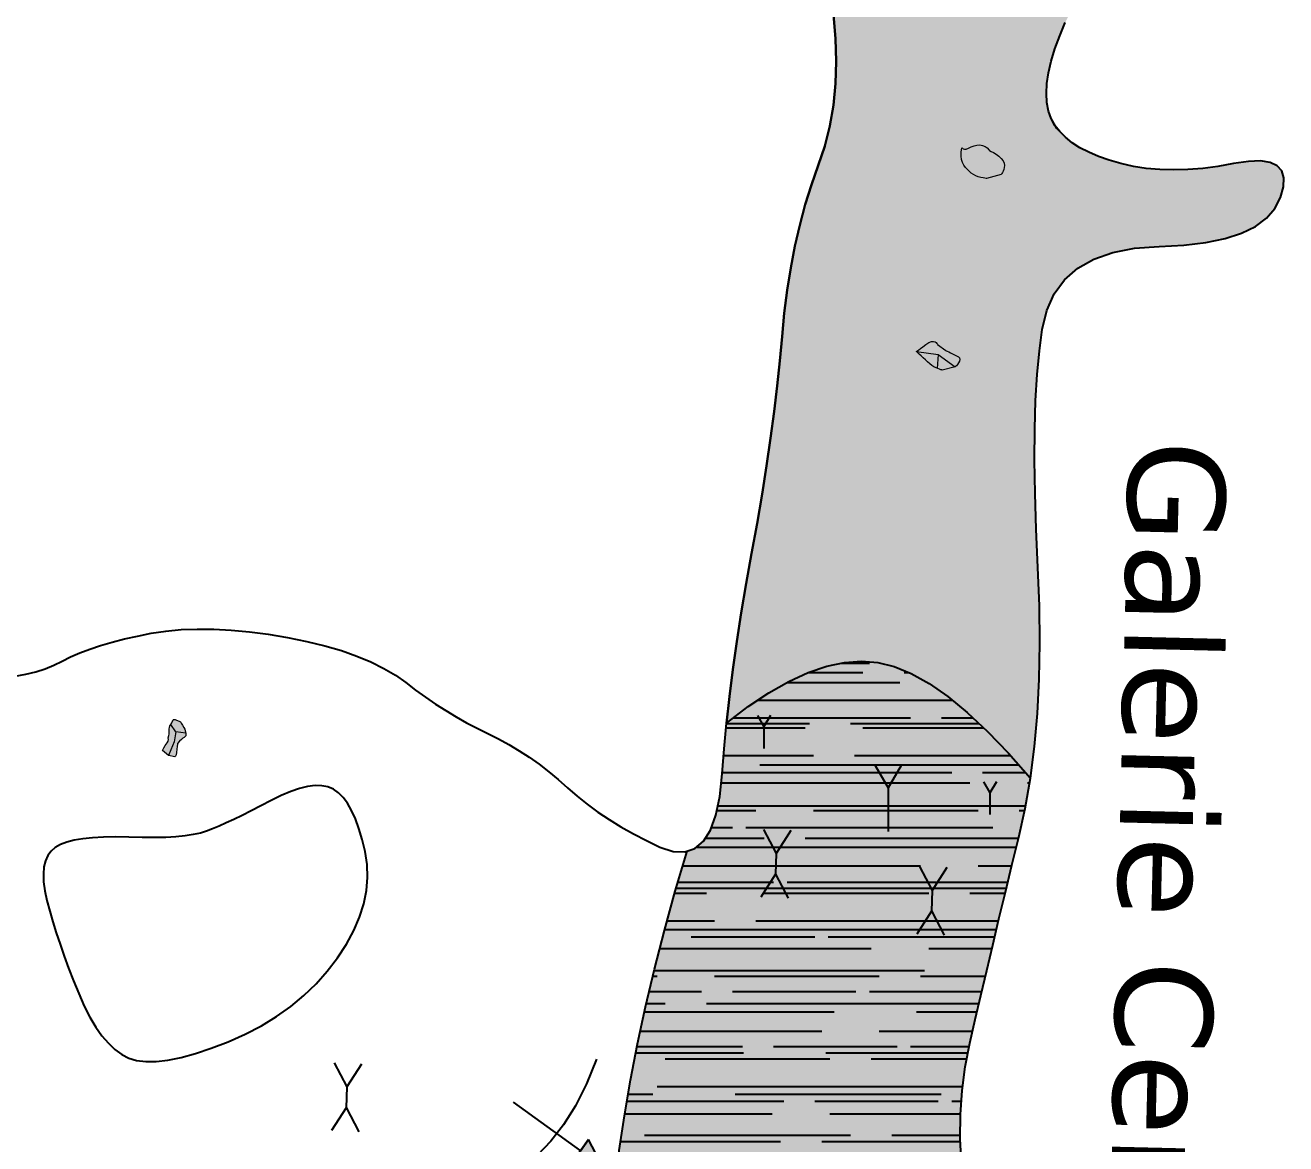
# Model space of a CAD drawing. Header units: metres. Extents: x -231 to 724, y -201 to 398.
# Drawn here: x -70.5 to 7.2, y 220.4 to 289.4 of the extents above; entities that cross this region are included whole.
import ezdxf

# ---------------------------------------------------------------- set-up
doc = ezdxf.new("R2010")
doc.units = ezdxf.units.M
doc.header["$MEASUREMENT"] = 0
for name, color, linetype in [('Blocs - Argiles', 32, 'Continuous'), ('Blocs - Pentes', 36, 'Continuous'), ('Topo Dessin - Fond', 254, 'Continuous'), ('Topo Dessin - Galeries', 10, 'Continuous'), ('Topo Dessin - Légendes Grosses', 176, 'Continuous'), ('Topo Dessin - Puits', 36, 'Continuous'), ('Topo Dessin - Sols', 32, 'Continuous'), ('Topo Dessin - Spéléothèmes', 26, 'Continuous')]:
    doc.layers.add(name, color=color, linetype=linetype)
doc.linetypes.add('RESSAUT_1-', pattern='A,0.5,[137,SpeleoPuits.shx,S=1,R=0,X=0,Y=0],0.5', length=1)
doc.linetypes.add('RESSAUT_2-', pattern='A,1,[137,SpeleoPuits.shx,S=1,R=0,X=0,Y=0],1', length=2)

# ---------------------------------------------------------------- blocks, each defined once
blk = doc.blocks.new('Colonne')
at = {"layer": 'Topo Dessin - Spéléothèmes'}
for p, q in [((-0.804, 1.976), (0.001, 0.605)), ((0.794, 1.976), (0.001, 0.605)), ((0.001, 0.605), (-0.001, -0.605)), ((-0.001, -0.605), (-0.794, -1.976)), ((-0.001, -0.596), (0.804, -1.976))]:
    blk.add_line(p, q, dxfattribs=at)
blk = doc.blocks.new('Pente 001')
at = {"layer": 'Blocs - Pentes'}
h = blk.add_hatch(color=256, dxfattribs=at)
h.dxf.hatch_style = 1
h.paths.add_polyline_path([(1.248, -0.605), (2.439, -0.009), (1.248, 0.586)])
for p, q in [((1.248, -0.009), (1.248, 0.586)), ((1.248, 0.586), (1.248, -0.605)), ((2.439, -0.009), (1.248, 0.586)), ((-2.28, -0.009), (1.248, -0.009)), ((1.248, -0.605), (2.439, -0.009))]:
    blk.add_line(p, q, dxfattribs=at)
blk.add_lwpolyline([(-0.491, 3.551), (-0.217, 2.45), (-0.05, 1.427), (0.015, 0.477), (-0.013, -0.406), (-0.128, -1.227), (-0.321, -1.99), (-0.587, -2.701), (-0.917, -3.366)], dxfattribs=at)
blk = doc.blocks.new('Stalagtite')
at = {"layer": 'Topo Dessin - Spéléothèmes'}
for p, q in [((-0.805, 1.381), (0, 0)), ((0.794, 1.381), (0, 0.01)), ((0, 0), (-0.001, -2.682))]:
    blk.add_line(p, q, dxfattribs=at)
blk = doc.blocks.new('*U139')
at = {"layer": 'Topo Dessin - Spéléothèmes'}
h = blk.add_hatch(color=255, dxfattribs=at)
h.dxf.hatch_style = 2
edge = h.paths.add_edge_path()
edge.add_spline(control_points=[(-0.321, 0.535), (-0.321, 0.535), (-0.641, 0.856), (-0.963, 0.214), (-1.284, -0.428), (-1.284, -0.428), (-1.284, -0.428), (-1.284, -0.428), (-0.641, -0.641), (-0.214, -0.748), (0.214, -0.855), (0.641, -0.748), (0.641, -0.748), (0.641, -0.748), (1.283, -0.214), (1.283, -0.214), (1.283, -0.214), (1.497, 0.428), (1.176, 0.428), (0.856, 0.428), (0.321, 0.428), (0.321, 0.428), (0.321, 0.428), (-0.321, 0.535), (-0.321, 0.535)], knot_values=[0, 0, 0, 0, 1, 1, 1, 2, 2, 2, 3, 3, 3, 4, 4, 4, 5, 5, 5, 6, 6, 6, 7, 7, 7, 8, 8, 8, 8], degree=3, periodic=0)
at = {"layer": 'Topo Dessin - Spéléothèmes', "lineweight": 5}
for points in [[(-1.284, -0.428), (0, 0), (1.283, -0.214)], [(0, 0), (0.323, -0.792)]]:
    blk.add_lwpolyline(points, dxfattribs=at)
at = {"layer": 'Topo Dessin - Spéléothèmes', "lineweight": 9}
blk.add_open_spline([(-0.321, 0.535), (-0.321, 0.535), (-0.641, 0.856), (-0.963, 0.214), (-1.284, -0.428), (-1.284, -0.428), (-1.284, -0.428), (-1.284, -0.428), (-0.641, -0.641), (-0.214, -0.748), (0.214, -0.855), (0.641, -0.748), (0.641, -0.748), (0.641, -0.748), (1.283, -0.214), (1.283, -0.214), (1.283, -0.214), (1.497, 0.428), (1.176, 0.428), (0.856, 0.428), (0.321, 0.428), (0.321, 0.428), (0.321, 0.428), (-0.321, 0.535), (-0.321, 0.535)], degree=3, knots=[0, 0, 0, 0, 1, 1, 1, 2, 2, 2, 3, 3, 3, 4, 4, 4, 5, 5, 5, 6, 6, 6, 7, 7, 7, 8, 8, 8, 8], dxfattribs=at)
blk = doc.blocks.new('Pierre 003')
at = {"layer": 'Topo Dessin - Spéléothèmes'}
h = blk.add_hatch(color=255, dxfattribs=at)
h.dxf.hatch_style = 2
edge = h.paths.add_edge_path()
edge.add_spline(control_points=[(-0.373, 0.545), (-0.801, 0.545), (-1.015, 0.117), (-1.015, -0.31), (-1.015, -0.738), (-1.443, -0.417), (-1.015, -0.738), (-0.587, -1.059), (-0.159, -0.953), (0.161, -0.845), (0.482, -0.738), (0.803, -0.31), (0.803, -0.31), (0.803, -0.31), (1.017, 0.438), (1.017, 0.438), (1.017, 0.438), (0.91, 0.759), (0.589, 0.866), (0.269, 0.973), (-0.373, 0.545), (-0.373, 0.545)], knot_values=[0, 0, 0, 0, 1, 1, 1, 2, 2, 2, 3, 3, 3, 4, 4, 4, 5, 5, 5, 6, 6, 6, 7, 7, 7, 7], degree=3, periodic=0)
at = {"layer": 'Topo Dessin - Spéléothèmes', "lineweight": 9}
blk.add_open_spline([(-0.373, 0.545), (-0.801, 0.545), (-1.015, 0.117), (-1.015, -0.31), (-1.015, -0.738), (-1.443, -0.417), (-1.015, -0.738), (-0.587, -1.059), (-0.159, -0.953), (0.161, -0.845), (0.482, -0.738), (0.803, -0.31), (0.803, -0.31), (0.803, -0.31), (1.017, 0.438), (1.017, 0.438), (1.017, 0.438), (0.91, 0.759), (0.589, 0.866), (0.269, 0.973), (-0.373, 0.545), (-0.373, 0.545)], degree=3, knots=[0, 0, 0, 0, 1, 1, 1, 2, 2, 2, 3, 3, 3, 4, 4, 4, 5, 5, 5, 6, 6, 6, 7, 7, 7, 7], dxfattribs=at)
blk = doc.blocks.new('block 521')
at = {"layer": 'Topo Dessin - Spéléothèmes'}
h = blk.add_hatch(color=255, dxfattribs=at)
h.dxf.hatch_style = 2
edge = h.paths.add_edge_path()
edge.add_spline(control_points=[(0, 0.32), (-0.75, 0.54), (-0.75, 0.86), (-1.07, 0.64), (-1.39, 0.43), (-1.39, 0.43), (-1.6, 0.11), (-1.82, -0.21), (-1.82, -0.11), (-1.82, -0.53), (-1.82, -0.96), (-1.71, -0.75), (-1.28, -0.86), (-0.86, -0.96), (-0.64, -0.64), (-0.32, -0.64), (0, -0.64), (0, -0.43), (0.32, -0.53), (0.64, -0.64), (1.07, -0.64), (1.07, -0.64), (1.07, -0.64), (1.28, 0), (1.28, 0), (1.28, 0), (1.18, 0.54), (1.18, 0.54), (1.18, 0.54), (1.07, 0.64), (0.75, 0.54), (0.43, 0.43), (0, 0.32), (0, 0.32)], knot_values=[0, 0, 0, 0, 1, 1, 1, 2, 2, 2, 3, 3, 3, 4, 4, 4, 5, 5, 5, 6, 6, 6, 7, 7, 7, 8, 8, 8, 9, 9, 9, 10, 10, 10, 11, 11, 11, 11], degree=3, periodic=0)
at = {"layer": 'Topo Dessin - Spéléothèmes', "lineweight": 5}
for points in [[(-1.07, 0.64), (-0.86, -0.21), (0, 0), (0.75, 0), (1.28, 0)], [(-0.86, -0.21), (-1.28, -0.86)]]:
    blk.add_lwpolyline(points, dxfattribs=at)
at = {"layer": 'Topo Dessin - Spéléothèmes', "lineweight": 9}
blk.add_open_spline([(0, 0.32), (-0.75, 0.54), (-0.75, 0.86), (-1.07, 0.64), (-1.39, 0.43), (-1.39, 0.43), (-1.6, 0.11), (-1.82, -0.21), (-1.82, -0.11), (-1.82, -0.53), (-1.82, -0.96), (-1.71, -0.75), (-1.28, -0.86), (-0.86, -0.96), (-0.64, -0.64), (-0.32, -0.64), (0, -0.64), (0, -0.43), (0.32, -0.53), (0.64, -0.64), (1.07, -0.64), (1.07, -0.64), (1.07, -0.64), (1.28, 0), (1.28, 0), (1.28, 0), (1.18, 0.54), (1.18, 0.54), (1.18, 0.54), (1.07, 0.64), (0.75, 0.54), (0.43, 0.43), (0, 0.32), (0, 0.32)], degree=3, knots=[0, 0, 0, 0, 1, 1, 1, 2, 2, 2, 3, 3, 3, 4, 4, 4, 5, 5, 5, 6, 6, 6, 7, 7, 7, 8, 8, 8, 9, 9, 9, 10, 10, 10, 11, 11, 11, 11], dxfattribs=at)

msp = doc.modelspace()

# ---------------------------------------------------------------- hatches: boundary and pattern name
at = {"layer": 'Blocs - Argiles'}
h = msp.add_hatch(dxfattribs=at)
h.set_pattern_fill('AR-RROOF', color=256, scale=0.1, style=0)
h.set_pattern_definition([(0, (-22.6774, 218.4), (5.588, 2.54), [38.1, -5.08, 12.7, -2.54]), (0, (-19.299, 219.67), (-2.54, 3.3782), [7.62, -0.8382, 15.24, -1.905]), (0, (-21.4074, 220.559), (13.208, 1.7018), [20.32, -3.556, 10.16, -2.54])])
h.paths.add_polyline_path([(-12.345, 216.126), (-12.603, 217.674), (-12.771, 219.206), (-12.849, 220.722), (-12.837, 222.222), (-12.735, 223.705), (-12.542, 225.172), (-12.259, 226.622), (-11.925, 228.082), (-11.578, 229.58), (-11.219, 231.114), (-10.848, 232.685), (-10.465, 234.293), (-10.069, 235.938), (-9.661, 237.62), (-9.24, 239.339), (-8.849, 241.119), (-8.527, 242.985), (-9.874, 244.518), (-11.173, 245.869), (-12.423, 247.035), (-13.624, 248.019), (-14.776, 248.819), (-15.879, 249.435), (-16.934, 249.869), (-17.939, 250.118), (-18.943, 250.198), (-19.994, 250.122), (-21.092, 249.889), (-22.236, 249.501), (-23.426, 248.955), (-24.663, 248.254), (-25.947, 247.396), (-27.277, 246.382), (-27.426, 244.795), (-27.542, 243.253), (-27.691, 241.853), (-27.934, 240.692), (-28.271, 239.769), (-28.703, 239.085), (-29.23, 238.639), (-29.704, 238.482), (-30.436, 236.006), (-31.108, 233.578), (-31.721, 231.198), (-32.274, 228.865), (-32.767, 226.58), (-33.201, 224.342), (-33.575, 222.152), (-33.89, 220.009), (-34.126, 217.817), (-34.266, 215.481), (-34.309, 213), (-34.256, 210.374), (-34.105, 207.603), (-33.858, 204.688), (-33.514, 201.628), (-33.074, 198.422), (-32.387, 197.854), (-31.774, 197.293), (-31.233, 196.738), (-30.765, 196.191), (-30.37, 195.65), (-30.048, 195.117), (-29.798, 194.591), (-29.548, 194.082), (-29.224, 193.603), (-28.825, 193.152), (-28.352, 192.73), (-27.805, 192.337), (-27.184, 191.972), (-26.488, 191.637), (-25.718, 191.33), (-24.926, 191.049), (-24.166, 190.792), (-23.436, 190.557), (-22.738, 190.346), (-22.07, 190.159), (-21.434, 189.994), (-20.828, 189.853), (-20.254, 189.735), (-19.715, 189.618), (-19.216, 189.481), (-18.757, 189.324), (-18.17, 189.201), (-17.609, 189.089), (-17.073, 188.988), (-16.564, 188.899), (-16.08, 188.82), (-15.622, 188.753), (-15.19, 188.696), (-14.783, 188.651), (-14.393, 188.618), (-14.009, 188.599), (-13.632, 188.594), (-13.261, 188.602), (-12.897, 188.624), (-12.539, 188.66), (-12.188, 188.71), (-11.843, 188.773), (-11.515, 188.847), (-11.215, 188.929), (-10.942, 189.019), (-10.696, 189.117), (-10.478, 189.223), (-10.288, 189.337), (-10.125, 189.46), (-9.989, 189.59), (-9.86, 189.741), (-9.717, 189.925), (-9.559, 190.144), (-9.388, 190.396), (-9.202, 190.683), (-9.002, 191.003), (-8.789, 191.357), (-8.561, 191.744), (-9.09, 193.295), (-9.502, 194.827), (-9.796, 196.339), (-9.972, 197.833), (-10.031, 199.307), (-10.032, 200.704), (-10.036, 201.963), (-10.043, 203.087), (-10.053, 204.073), (-10.065, 204.923), (-10.08, 205.636), (-10.098, 206.213), (-10.119, 206.653), (-10.141, 207.002), (-10.164, 207.307), (-10.187, 207.568), (-10.211, 207.784), (-10.236, 207.955), (-10.261, 208.083), (-10.263, 208.087), (-10.364, 208.317), (-10.459, 208.625), (-10.601, 209.128), (-10.788, 209.825), (-11.022, 210.717), (-11.301, 211.803), (-11.626, 213.085), (-11.996, 214.561)])
h.paths.add_polyline_path([(-13.147, 205.403), (-13.146, 205.406), (-13.146, 205.401)], flags=16)
h.paths.add_polyline_path([(-27.5, 217.46), (-27.503, 217.456), (-27.503, 217.464)], flags=16)
h.paths.add_polyline_path([(-14.637, 234.775), (-14.636, 234.785), (-14.634, 234.78)], flags=16)
h.paths.add_polyline_path([(-24.255, 237.057), (-24.258, 237.052), (-24.257, 237.063)], flags=16)
h.paths.add_polyline_path([(-17.298, 242.381), (-17.301, 242.386), (-17.298, 242.391)], flags=16)
at = {"layer": 'Topo Dessin - Fond'}
h = msp.add_hatch(color=256, dxfattribs=at)
h.dxf.hatch_style = 1
h.paths.add_polyline_path([(37.765, 319.368), (37.348, 320.436), (37.293, 321.259), (37.39, 321.836), (37.626, 322.381), (37.999, 322.895), (38.511, 323.378), (39.161, 323.83), (39.949, 324.251), (40.784, 324.661), (41.574, 325.08), (42.318, 325.506), (43.018, 325.942), (43.672, 326.385), (44.281, 326.837), (44.845, 327.298), (45.364, 327.767), (45.805, 328.333), (46.137, 329.086), (46.358, 330.024), (46.469, 331.148), (46.47, 331.658), (20.949, 345.362), (20.124, 344.803), (19.212, 344.438), (18.212, 344.267), (17.125, 344.291), (15.951, 344.51), (14.683, 344.844), (13.316, 345.218), (11.851, 345.63), (10.286, 346.081), (8.623, 346.57), (6.861, 347.098), (4.999, 347.665), (3.039, 348.27), (1.093, 348.905), (-0.726, 349.56), (-2.417, 350.236), (-15.635, 339.707), (-15.829, 339.4), (-16.425, 338.563), (-17.162, 337.616), (-18.038, 336.557), (-19.055, 335.387), (-20.212, 334.106), (-21.357, 332.788), (-22.339, 331.506), (-23.159, 330.261), (-23.815, 329.052), (-24.309, 327.88), (-24.64, 326.744), (-24.808, 325.645), (-24.814, 324.582), (-24.742, 323.484), (-24.679, 322.282), (-24.626, 320.974), (-24.581, 319.561), (-24.545, 318.042), (-24.518, 316.418), (-24.5, 314.689), (-24.491, 312.854), (-24.467, 311.025), (-24.404, 309.314), (-24.301, 307.719), (-24.16, 306.242), (-23.98, 304.881), (-23.76, 303.638), (-23.502, 302.512), (-23.204, 301.503), (-22.891, 300.517), (-22.584, 299.458), (-22.284, 298.327), (-21.992, 297.124), (-21.706, 295.849), (-21.427, 294.501), (-21.156, 293.081), (-20.891, 291.589), (-20.674, 290.084), (-20.544, 288.622), (-20.503, 287.205), (-20.549, 285.833), (-20.683, 284.505), (-20.905, 283.222), (-21.214, 281.983), (-21.612, 280.789), (-22.033, 279.598), (-22.414, 278.371), (-22.754, 277.106), (-23.053, 275.805), (-23.313, 274.466), (-23.531, 273.091), (-23.71, 271.679), (-23.847, 270.23), (-23.98, 268.737), (-24.141, 267.192), (-24.332, 265.596), (-24.552, 263.948), (-24.802, 262.25), (-25.081, 260.499), (-25.39, 258.698), (-25.728, 256.845), (-26.065, 254.989), (-26.37, 253.178), (-26.644, 251.411), (-26.887, 249.69), (-27.098, 248.013), (-27.277, 246.382), (-25.947, 247.396), (-24.663, 248.254), (-23.426, 248.955), (-22.236, 249.501), (-21.092, 249.889), (-19.994, 250.122), (-18.943, 250.198), (-17.939, 250.118), (-16.934, 249.869), (-15.879, 249.435), (-14.776, 248.819), (-13.624, 248.019), (-12.423, 247.035), (-11.173, 245.869), (-9.874, 244.518), (-8.527, 242.985), (-8.275, 244.937), (-8.092, 246.975), (-7.979, 249.099), (-7.936, 251.31), (-7.963, 253.606), (-8.059, 255.988), (-8.17, 258.34), (-8.24, 260.544), (-8.269, 262.601), (-8.256, 264.51), (-8.203, 266.272), (-8.109, 267.886), (-7.973, 269.352), (-7.797, 270.672), (-7.512, 271.841), (-7.05, 272.859), (-6.413, 273.726), (-5.599, 274.441), (-4.608, 275.004), (-3.442, 275.416), (-2.098, 275.676), (-0.579, 275.785), (0.944, 275.86), (2.3, 276.022), (3.487, 276.27), (4.506, 276.604), (5.357, 277.024), (6.04, 277.53), (6.555, 278.122), (6.901, 278.8), (7.086, 279.464), (7.114, 280.013), (6.987, 280.447), (6.704, 280.766), (6.266, 280.971), (5.671, 281.061), (4.92, 281.037), (4.014, 280.897), (3.044, 280.725), (2.103, 280.602), (1.191, 280.529), (0.307, 280.504), (-0.548, 280.529), (-1.375, 280.602), (-2.172, 280.725), (-2.941, 280.897), (-3.665, 281.106), (-4.327, 281.34), (-4.928, 281.598), (-5.467, 281.881), (-5.945, 282.188), (-6.362, 282.52), (-6.903, 283.064), (-7.239, 283.675), (-7.403, 284.142), (-7.502, 284.658), (-7.534, 285.224), (-7.502, 285.838), (-7.403, 286.502), (-7.239, 287.215), (-7.009, 287.977), (-6.719, 288.775), (-6.371, 289.598), (-5.966, 290.443), (-5.505, 291.313), (-4.986, 292.206), (-4.411, 293.124), (-3.779, 294.064), (-3.089, 295.029), (-2.312, 295.934), (-1.416, 296.697), (-0.401, 297.318), (0.734, 297.797), (1.987, 298.133), (3.36, 298.327), (4.852, 298.379), (6.463, 298.289), (8.082, 298.164), (9.601, 298.114), (11.019, 298.137), (12.336, 298.235), (13.552, 298.406), (14.667, 298.652), (15.68, 298.972), (16.593, 299.365), (17.442, 299.729), (18.263, 299.957), (19.058, 300.052), (19.826, 300.011), (20.567, 299.836), (21.281, 299.527), (21.968, 299.083), (22.628, 298.504), (23.282, 297.828), (23.948, 297.091), (24.629, 296.293), (25.322, 295.435), (26.03, 294.517), (26.75, 293.538), (27.485, 292.498), (28.232, 291.398), (28.909, 290.288), (29.431, 289.218), (29.798, 288.188), (30.011, 287.199), (30.068, 286.251), (29.97, 285.342), (29.718, 284.474), (29.31, 283.646), (28.845, 282.829), (28.421, 281.991), (28.037, 281.133), (27.693, 280.255), (27.39, 279.357), (27.128, 278.438), (26.905, 277.5), (26.724, 276.541), (26.666, 275.599), (26.818, 274.711), (27.178, 273.876), (27.747, 273.096), (28.525, 272.369), (29.512, 271.696), (30.708, 271.077), (32.112, 270.512), (33.533, 269.943), (63.594, 275.515), (64.036, 276.963), (64.372, 278.602), (64.6, 280.433), (64.722, 282.456), (64.736, 284.67), (64.643, 287.076), (64.442, 289.674), (64.135, 292.463), (63.835, 295.18), (63.656, 297.562), (63.598, 299.609), (63.661, 301.32), (63.846, 302.696), (64.152, 303.737), (64.375, 304.106), (51.599, 316.31), (50.237, 315.867), (48.06, 315.246), (46.131, 314.78), (44.45, 314.469), (43.018, 314.312), (41.833, 314.311), (40.897, 314.464), (40.209, 314.773), (39.769, 315.236), (39.457, 315.784), (39.154, 316.346), (38.859, 316.922), (38.573, 317.513), (38.295, 318.117), (38.026, 318.735)])
h = msp.add_hatch(color=256, dxfattribs=at)
h.dxf.hatch_style = 1
h.paths.add_polyline_path([(-12.542, 225.172), (-12.259, 226.622), (-11.925, 228.082), (-11.578, 229.58), (-11.219, 231.114), (-10.848, 232.685), (-10.465, 234.293), (-10.069, 235.938), (-9.661, 237.62), (-9.24, 239.339), (-8.849, 241.119), (-8.527, 242.985), (-9.874, 244.518), (-11.173, 245.869), (-12.423, 247.035), (-13.624, 248.019), (-14.776, 248.819), (-15.879, 249.435), (-16.934, 249.869), (-17.939, 250.118), (-18.943, 250.198), (-19.994, 250.122), (-21.092, 249.889), (-22.236, 249.501), (-23.426, 248.955), (-24.663, 248.254), (-25.947, 247.396), (-27.277, 246.382), (-27.426, 244.795), (-27.542, 243.253), (-27.691, 241.853), (-27.934, 240.692), (-28.271, 239.769), (-28.703, 239.085), (-29.23, 238.639), (-29.704, 238.482), (-30.436, 236.006), (-31.108, 233.578), (-31.721, 231.198), (-32.274, 228.865), (-32.767, 226.58), (-33.201, 224.342), (-33.575, 222.152), (-33.89, 220.009), (-34.126, 217.817), (-34.266, 215.481), (-34.309, 213), (-34.256, 210.374), (-34.105, 207.603), (-33.858, 204.688), (-33.514, 201.628), (-33.074, 198.422), (-32.387, 197.854), (-31.774, 197.293), (-31.233, 196.738), (-30.765, 196.191), (-30.37, 195.65), (-30.048, 195.117), (-29.798, 194.591), (-29.548, 194.082), (-29.224, 193.603), (-28.825, 193.152), (-28.352, 192.73), (-27.805, 192.337), (-27.184, 191.972), (-26.488, 191.637), (-25.718, 191.33), (-24.926, 191.049), (-24.166, 190.792), (-23.436, 190.557), (-22.738, 190.346), (-22.07, 190.159), (-21.434, 189.994), (-20.828, 189.853), (-20.254, 189.735), (-19.715, 189.618), (-19.216, 189.481), (-18.757, 189.324), (-18.17, 189.201), (-17.609, 189.089), (-17.073, 188.988), (-16.564, 188.899), (-16.08, 188.82), (-15.622, 188.753), (-15.19, 188.696), (-14.783, 188.651), (-14.393, 188.618), (-14.009, 188.599), (-13.632, 188.594), (-13.261, 188.602), (-12.897, 188.624), (-12.539, 188.66), (-12.188, 188.71), (-11.843, 188.773), (-11.719, 188.801), (-11.621, 188.868), (-14.443, 192.995), (-13.697, 193.506), (-10.696, 189.118), (-10.478, 189.223), (-10.288, 189.337), (-10.125, 189.46), (-9.989, 189.59), (-9.86, 189.741), (-9.717, 189.925), (-9.559, 190.144), (-9.388, 190.396), (-9.202, 190.683), (-9.002, 191.003), (-8.789, 191.357), (-8.561, 191.744), (-9.09, 193.295), (-9.502, 194.827), (-9.796, 196.339), (-9.972, 197.833), (-10.031, 199.307), (-10.032, 200.704), (-10.036, 201.963), (-10.043, 203.087), (-10.053, 204.073), (-10.065, 204.923), (-10.08, 205.636), (-10.098, 206.213), (-10.119, 206.653), (-10.141, 207.002), (-10.164, 207.307), (-10.187, 207.568), (-10.211, 207.784), (-10.236, 207.955), (-10.261, 208.083), (-10.263, 208.087), (-10.364, 208.317), (-10.459, 208.625), (-10.601, 209.128), (-10.788, 209.825), (-11.022, 210.717), (-11.301, 211.803), (-11.626, 213.085), (-11.996, 214.561), (-12.345, 216.126), (-12.603, 217.674), (-12.771, 219.206), (-12.849, 220.722), (-12.837, 222.222), (-12.735, 223.705)])
h.paths.add_polyline_path([(-14.637, 234.775), (-14.636, 234.785), (-14.634, 234.78)], flags=16)
h.paths.add_polyline_path([(-27.503, 217.464), (-27.5, 217.46), (-27.503, 217.456)], flags=16)
h.paths.add_polyline_path([(-24.255, 237.057), (-24.258, 237.052), (-24.257, 237.063)], flags=16)
h.paths.add_polyline_path([(-17.298, 242.381), (-17.301, 242.386), (-17.298, 242.391)], flags=16)
h.paths.add_polyline_path([(-11.021, 242.072), (-11.023, 242.075), (-11.021, 242.077)], flags=16)
h.paths.add_polyline_path([(-13.147, 205.403), (-13.146, 205.406), (-13.146, 205.401)], flags=16)
h.paths.add_polyline_path([(-24.967, 246.156), (-24.968, 246.159), (-24.967, 246.161)], flags=16)
h.paths.add_polyline_path([(-11.853, 203.969), (-11.852, 203.972), (-11.852, 203.967)], flags=16)
h.paths.add_polyline_path([(-11.015, 201.666), (-11.013, 201.668), (-11.013, 201.663)], flags=16)

# ---------------------------------------------------------------- linework, layer by layer
msp.add_lwpolyline([(-20.674, 290.084), (-20.544, 288.622), (-20.503, 287.205), (-20.549, 285.833), (-20.683, 284.505), (-20.905, 283.222), (-21.214, 281.983), (-21.612, 280.789), (-22.033, 279.598), (-22.414, 278.371), (-22.754, 277.106), (-23.053, 275.805), (-23.313, 274.466), (-23.531, 273.091), (-23.71, 271.679), (-23.847, 270.23), (-23.98, 268.737), (-24.141, 267.192), (-24.332, 265.596), (-24.552, 263.948), (-24.802, 262.25), (-25.081, 260.499), (-25.39, 258.698), (-25.728, 256.845), (-26.065, 254.989), (-26.37, 253.178), (-26.644, 251.411), (-26.887, 249.69), (-27.098, 248.013), (-27.277, 246.382), (-25.947, 247.396), (-24.663, 248.254), (-23.426, 248.955), (-22.236, 249.501), (-21.092, 249.889), (-19.994, 250.122), (-18.943, 250.198), (-17.939, 250.118), (-16.934, 249.869), (-15.879, 249.435), (-14.776, 248.819), (-13.624, 248.019), (-12.423, 247.035), (-11.173, 245.869), (-9.874, 244.518), (-8.527, 242.985), (-8.275, 244.937), (-8.092, 246.975), (-7.979, 249.099), (-7.936, 251.31), (-7.963, 253.606), (-8.059, 255.988), (-8.17, 258.34), (-8.24, 260.544), (-8.269, 262.601), (-8.256, 264.51), (-8.203, 266.272), (-8.109, 267.886), (-7.973, 269.352), (-7.797, 270.672), (-7.512, 271.841), (-7.05, 272.859), (-6.413, 273.726), (-5.599, 274.441), (-4.608, 275.004), (-3.442, 275.416), (-2.098, 275.676), (-0.579, 275.785), (0.944, 275.86), (2.3, 276.022), (3.487, 276.27), (4.506, 276.604), (5.357, 277.024), (6.04, 277.53), (6.555, 278.122), (6.901, 278.8), (7.086, 279.464), (7.114, 280.013), (6.987, 280.447), (6.704, 280.766), (6.266, 280.971), (5.671, 281.061), (4.92, 281.037), (4.014, 280.897), (3.044, 280.725), (2.103, 280.602), (1.191, 280.529), (0.307, 280.504), (-0.548, 280.529), (-1.375, 280.602), (-2.172, 280.725), (-2.941, 280.897), (-3.665, 281.106), (-4.327, 281.34), (-4.928, 281.598), (-5.467, 281.881), (-5.945, 282.188), (-6.362, 282.52), (-6.903, 283.064), (-7.239, 283.675), (-7.403, 284.142), (-7.502, 284.658), (-7.534, 285.224), (-7.502, 285.838), (-7.403, 286.502), (-7.239, 287.215), (-7.009, 287.977), (-6.719, 288.775), (-6.371, 289.598)], dxfattribs=at)
at = {"layer": 'Topo Dessin - Galeries'}
for points in [[(-71.157, 249.266), (-70.507, 249.39), (-69.891, 249.545), (-69.311, 249.732), (-68.765, 249.952), (-68.254, 250.204), (-67.737, 250.465), (-67.171, 250.713), (-66.557, 250.947), (-65.894, 251.169), (-65.183, 251.376), (-64.424, 251.57), (-63.617, 251.751), (-62.762, 251.919), (-61.86, 252.055), (-60.916, 252.144), (-59.93, 252.184), (-58.9, 252.176), (-57.827, 252.12), (-56.711, 252.015), (-55.553, 251.862), (-54.351, 251.661), (-53.167, 251.421), (-52.061, 251.15), (-51.032, 250.848), (-50.082, 250.515), (-49.209, 250.151), (-48.413, 249.757), (-47.696, 249.331), (-47.056, 248.875), (-46.452, 248.413), (-45.84, 247.971), (-45.22, 247.549), (-44.592, 247.147), (-43.957, 246.764), (-43.314, 246.401), (-42.664, 246.057), (-42.005, 245.734), (-41.349, 245.407), (-40.705, 245.054), (-40.072, 244.675), (-39.451, 244.269), (-38.842, 243.838), (-38.244, 243.38), (-37.658, 242.896), (-37.084, 242.386), (-36.498, 241.871), (-35.875, 241.373), (-35.216, 240.891), (-34.521, 240.427), (-33.79, 239.978), (-33.022, 239.547), (-32.219, 239.132), (-31.379, 238.734), (-30.568, 238.464), (-29.852, 238.432), (-29.23, 238.639), (-28.703, 239.085), (-28.271, 239.769), (-27.934, 240.692), (-27.691, 241.853), (-27.542, 243.253), (-27.426, 244.795), (-27.277, 246.382), (-27.098, 248.013), (-26.887, 249.69), (-26.644, 251.411), (-26.37, 253.178), (-26.065, 254.989), (-25.728, 256.845), (-25.39, 258.698), (-25.081, 260.499), (-24.802, 262.25), (-24.552, 263.948), (-24.332, 265.596), (-24.141, 267.192), (-23.98, 268.737), (-23.847, 270.23), (-23.71, 271.679), (-23.531, 273.091), (-23.313, 274.466), (-23.053, 275.805), (-22.754, 277.106), (-22.414, 278.371), (-22.033, 279.598), (-21.612, 280.789), (-21.214, 281.983), (-20.905, 283.222), (-20.683, 284.505), (-20.549, 285.833), (-20.503, 287.205), (-20.544, 288.622), (-20.674, 290.084)], [(-12.771, 219.206), (-12.849, 220.722), (-12.837, 222.222), (-12.735, 223.705), (-12.542, 225.172), (-12.259, 226.622), (-11.925, 228.082), (-11.578, 229.58), (-11.219, 231.114), (-10.848, 232.685), (-10.465, 234.293), (-10.069, 235.938), (-9.661, 237.62), (-9.24, 239.339), (-8.849, 241.119), (-8.527, 242.985), (-8.275, 244.937), (-8.092, 246.975), (-7.979, 249.099), (-7.936, 251.31), (-7.963, 253.606), (-8.059, 255.988), (-8.17, 258.34), (-8.24, 260.544), (-8.269, 262.601), (-8.256, 264.51), (-8.203, 266.272), (-8.109, 267.886), (-7.973, 269.352), (-7.797, 270.672), (-7.512, 271.841), (-7.05, 272.859), (-6.413, 273.726), (-5.599, 274.441), (-4.608, 275.004), (-3.442, 275.416), (-2.098, 275.676), (-0.579, 275.785), (0.944, 275.86), (2.3, 276.022), (3.487, 276.27), (4.506, 276.604), (5.357, 277.024), (6.04, 277.53), (6.555, 278.122), (6.901, 278.8), (7.086, 279.464), (7.114, 280.013), (6.987, 280.447), (6.704, 280.766), (6.266, 280.971), (5.671, 281.061), (4.92, 281.037), (4.014, 280.897), (3.044, 280.725), (2.103, 280.602), (1.191, 280.529), (0.307, 280.504), (-0.548, 280.529), (-1.375, 280.602), (-2.172, 280.725), (-2.941, 280.897), (-3.665, 281.106), (-4.327, 281.34), (-4.928, 281.598), (-5.467, 281.881), (-5.945, 282.188), (-6.362, 282.52), (-6.716, 282.876), (-7.009, 283.257), (-7.239, 283.675), (-7.403, 284.142), (-7.502, 284.658), (-7.534, 285.224), (-7.502, 285.838), (-7.403, 286.502), (-7.239, 287.215), (-7.009, 287.977), (-6.719, 288.775), (-6.371, 289.598)]]:
    msp.add_lwpolyline(points, dxfattribs=at)
msp.add_lwpolyline([(-64.147, 239.334), (-64.964, 239.352), (-65.71, 239.342), (-66.384, 239.304), (-66.988, 239.239), (-67.52, 239.147), (-67.982, 239.026), (-68.372, 238.879), (-68.692, 238.703), (-68.948, 238.486), (-69.15, 238.215), (-69.296, 237.887), (-69.386, 237.505), (-69.422, 237.068), (-69.402, 236.575), (-69.327, 236.027), (-69.197, 235.424), (-69.028, 234.783), (-68.838, 234.12), (-68.626, 233.435), (-68.392, 232.729), (-68.137, 232.001), (-67.86, 231.251), (-67.561, 230.48), (-67.24, 229.686), (-66.902, 228.921), (-66.55, 228.232), (-66.184, 227.62), (-65.804, 227.085), (-65.411, 226.627), (-65.004, 226.246), (-64.582, 225.942), (-64.147, 225.714), (-63.665, 225.564), (-63.102, 225.493), (-62.458, 225.501), (-61.733, 225.588), (-60.927, 225.753), (-60.041, 225.998), (-59.073, 226.321), (-58.025, 226.723), (-56.967, 227.19), (-55.97, 227.708), (-55.034, 228.278), (-54.159, 228.898), (-53.345, 229.57), (-52.593, 230.293), (-51.902, 231.068), (-51.271, 231.893), (-50.72, 232.741), (-50.265, 233.58), (-49.907, 234.412), (-49.646, 235.235), (-49.481, 236.051), (-49.413, 236.859), (-49.442, 237.659), (-49.567, 238.451), (-49.75, 239.201), (-49.95, 239.874), (-50.168, 240.47), (-50.403, 240.989), (-50.657, 241.431), (-50.928, 241.797), (-51.217, 242.086), (-51.524, 242.297), (-51.86, 242.438), (-52.238, 242.514), (-52.657, 242.525), (-53.118, 242.471), (-53.62, 242.352), (-54.163, 242.167), (-54.748, 241.918), (-55.374, 241.604), (-56.002, 241.271), (-56.593, 240.965), (-57.146, 240.687), (-57.662, 240.437), (-58.14, 240.215), (-58.581, 240.019), (-58.985, 239.852), (-59.35, 239.712), (-59.729, 239.596), (-60.171, 239.499), (-60.676, 239.422), (-61.244, 239.365), (-61.875, 239.328), (-62.57, 239.31), (-63.327, 239.312)], close=True, dxfattribs=at)
at = {"layer": 'Topo Dessin - Puits', "linetype": 'RESSAUT_1-'}
msp.add_lwpolyline([(-27.277, 246.382), (-25.947, 247.396), (-24.663, 248.254), (-23.426, 248.955), (-22.236, 249.501), (-21.092, 249.889), (-19.994, 250.122), (-18.943, 250.198), (-17.939, 250.118), (-16.934, 249.869), (-15.879, 249.435), (-14.776, 248.819), (-13.624, 248.019), (-12.423, 247.035), (-11.173, 245.869), (-9.874, 244.518), (-8.527, 242.985)], dxfattribs=at)
at = {"layer": 'Topo Dessin - Puits', "linetype": 'RESSAUT_2-', "flags": 128}
msp.add_lwpolyline([(-33.074, 198.422), (-33.514, 201.628), (-33.858, 204.688), (-34.105, 207.603), (-34.256, 210.374), (-34.309, 213), (-34.266, 215.481), (-34.126, 217.817), (-33.89, 220.009), (-33.575, 222.152), (-33.201, 224.342), (-32.767, 226.58), (-32.274, 228.865), (-31.721, 231.198), (-31.108, 233.578), (-30.436, 236.006), (-29.704, 238.482)], dxfattribs=at)

# ---------------------------------------------------------------- block references
at = {"layer": 'Topo Dessin - Puits', "linetype": 'Continuous', "xscale": 0.5, "yscale": 0.5, "zscale": 0.5}
for p in [(-24.967, 246.156), (-11.021, 242.072)]:
    msp.add_blockref('Stalagtite', p, dxfattribs=at)
at = {"layer": 'Topo Dessin - Puits', "linetype": 'Continuous'}
msp.add_blockref('Stalagtite', (-17.298, 242.381), dxfattribs=at)
at = {"layer": 'Topo Dessin - Sols', "ltscale": 0.1}
for name, p, xscale, yscale, zscale, rotation in [('Colonne', (-24.231, 237.692), 1.057023959644543, 1.057023959644543, 1.057023959644543, 357.6652321934), ('Colonne', (-14.61, 235.415), 1.057023959644543, 1.057023959644543, 1.057023959644543, 357.6652321934), ('Pente 001', (-37.747, 221.051), 1.452599551543831, 1.452599551543831, 1.452599551543831, 324.1327527969704), ('Colonne', (-50.715, 223.29), 1.057023959644543, 1.057023959644543, 1.057023959644543, 357.6652321934)]:
    msp.add_blockref(name, p, dxfattribs=dict(at, xscale=xscale, yscale=yscale, zscale=zscale, rotation=rotation))
at = {"layer": 'Topo Dessin - Spéléothèmes'}
for name, p, xscale, yscale, zscale, rotation in [('Pierre 003', (-11.405, 280.998), 1.2, 1.2, 1.2, 301.0615860222043), ('block 521', (-61.349, 245.218), 0.7149035724002146, 0.7149035724002146, 0.7149035724002146, 247.3155425535176)]:
    msp.add_blockref(name, p, dxfattribs=dict(at, xscale=xscale, yscale=yscale, zscale=zscale, rotation=rotation))
at = {"layer": 'Topo Dessin - Spéléothèmes', "rotation": 333.434948822922}
msp.add_blockref('*U139', (-14.212, 269.119), dxfattribs=at)

# ---------------------------------------------------------------- texts
at = {"layer": 'Topo Dessin - Légendes Grosses', "linetype": 'Continuous', "insert": (3.568, 263.77), "char_height": 6, "attachment_point": 1, "rotation": 268.61798}
msp.add_mtext_dynamic_manual_height_columns('{\\fVerdana|b0|i0|c0|p34;Galerie Centrale}', width=83.55972, gutter_width=12.5, heights=[0], dxfattribs=at)

doc.saveas('drawing.dxf')
